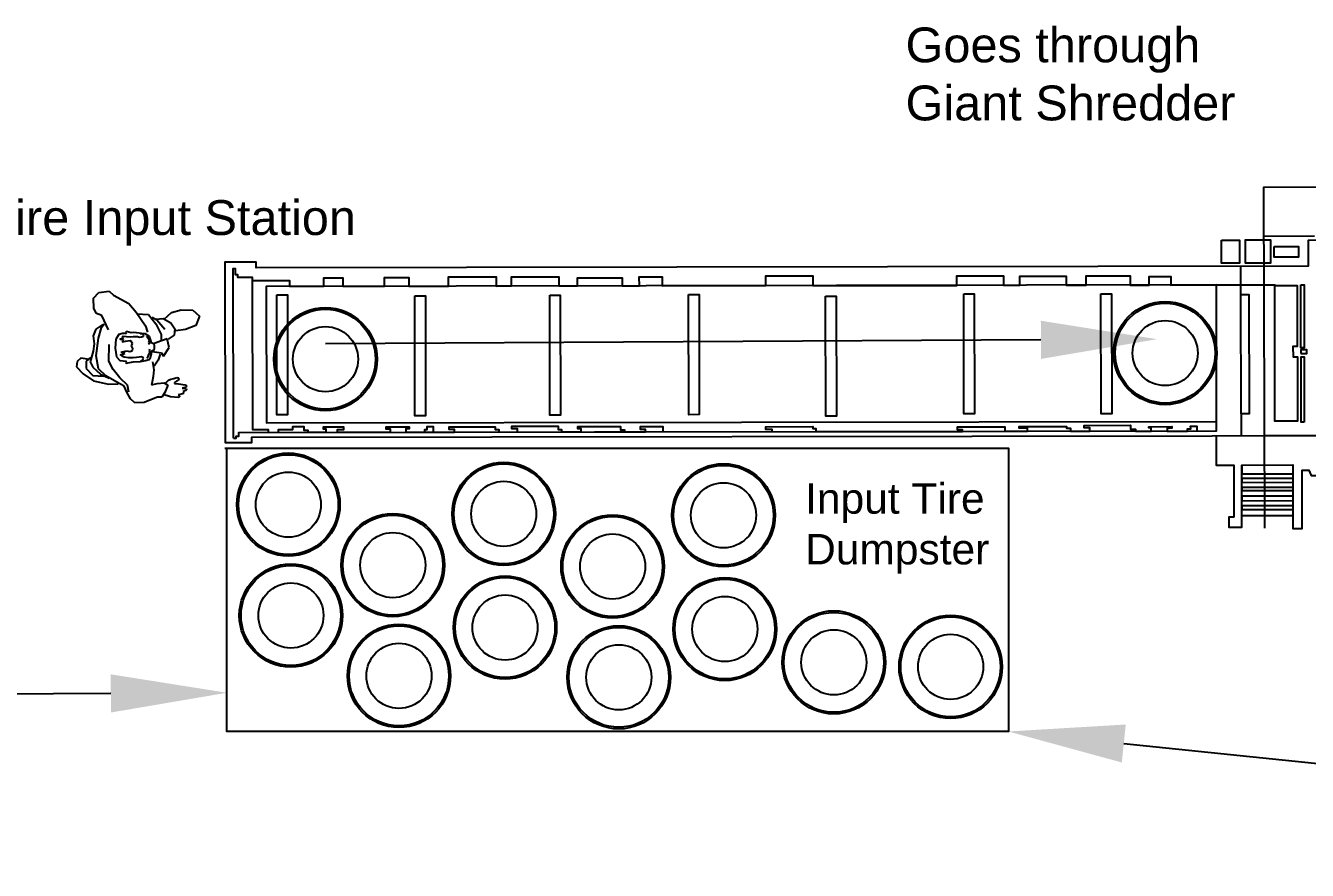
# Model space of a CAD drawing. Header units: millimetres. Extents: x 3191 to 879702, y -27549 to 222194.
# Drawn here: x 635021 to 646063, y -1016 to 6259 of the extents above; entities that cross this region are included whole.
import ezdxf
from ezdxf import colors
from ezdxf.entities.mleader import LeaderData, LeaderLine
from ezdxf.math import Vec2, Vec3

# ---------------------------------------------------------------- set-up
doc = ezdxf.new("R2010")
doc.units = ezdxf.units.MM
doc.header["$MEASUREMENT"] = 0
for name, color, linetype in [('Dumpsters', 210, 'Continuous'), ('Flow', 20, 'Continuous'), ('Giant', 31, 'Continuous'), ('Labels', 7, 'Continuous'), ('Worker-Walkway', 8, 'Continuous')]:
    doc.layers.add(name, color=color, linetype=linetype)
doc.styles.get("Standard").update_dxf_attribs({"font": 'arial.ttf'})

# ---------------------------------------------------------------- blocks, each defined once
blk = doc.blocks.new('R93')
at = {"color": 0, "linetype": 'ByBlock'}
for p, q in [((-386, 935), (-340, 986)), ((-383, 843), (-386, 935)), ((-340, 986), (-246, 996)), ((-246, 996), (-209, 962)), ((-209, 962), (-72, 889)), ((-359, 800), (-383, 843)), ((-313, 782), (-359, 800)), ((-72, 889), (-8, 810)), ((-8, 810), (75, 691)), ((-2, 797), (102, 791)), ((242, 749), (307, 807)), ((307, 807), (392, 831)), ((392, 831), (496, 828)), ((496, 828), (554, 776)), ((-304, 703), (-365, 660)), ((-316, 675), (-292, 709)), ((-252, 654), (-313, 782)), ((75, 691), (93, 633)), ((102, 791), (166, 709)), ((133, 767), (175, 743)), ((166, 749), (233, 755)), ((166, 709), (215, 614)), ((175, 743), (246, 660)), ((233, 755), (300, 715)), ((300, 715), (337, 663)), ((523, 694), (429, 657)), ((554, 776), (523, 694)), ((-365, 660), (-389, 602)), ((-389, 602), (-380, 529)), ((-362, 425), (-343, 581)), ((-343, 581), (-316, 675)), ((-187, 571), (-195, 493)), ((-161, 612), (-187, 571)), ((-128, 623), (-161, 612)), ((-151, 571), (-119, 582)), ((-117, 559), (-151, 571)), ((-133, 592), (-122, 599)), ((-119, 582), (-133, 592)), ((-93, 621), (-128, 623)), ((-122, 599), (-93, 594)), ((-93, 639), (-103, 631)), ((-103, 631), (-93, 621)), ((-53, 629), (-93, 639)), ((-93, 594), (-62, 593)), ((-62, 593), (-33, 595)), ((-29, 631), (-53, 629)), ((-33, 595), (4, 595)), ((18, 625), (-29, 631)), ((4, 595), (21, 589)), ((41, 621), (18, 625)), ((21, 589), (41, 591)), ((51, 616), (28, 619)), ((71, 618), (41, 621)), ((41, 591), (57, 599)), ((61, 607), (51, 616)), ((57, 599), (61, 607)), ((112, 596), (71, 618)), ((83, 598), (98, 580)), ((98, 580), (107, 560)), ((121, 570), (112, 596)), ((127, 552), (121, 570)), ((267, 575), (175, 541)), ((215, 614), (215, 566)), ((285, 499), (267, 575)), ((331, 608), (276, 572)), ((337, 663), (331, 608)), ((429, 657), (343, 645)), ((-389, 465), (-417, 371)), ((-380, 529), (-389, 465)), ((-249, 377), (-246, 523)), ((-195, 493), (-182, 416)), ((-142, 455), (-92, 468)), ((-133, 546), (-117, 559)), ((-104, 550), (-133, 546)), ((-61, 556), (-104, 550)), ((-92, 468), (-63, 463)), ((-63, 463), (-41, 472)), ((-46, 548), (-61, 556)), ((-49, 512), (-41, 533)), ((-37, 489), (-49, 512)), ((-41, 533), (-46, 548)), ((-41, 472), (-37, 489)), ((107, 560), (103, 543)), ((103, 543), (111, 528)), ((112, 482), (107, 471)), ((107, 471), (113, 455)), ((126, 465), (136, 470)), ((128, 440), (126, 465)), ((127, 540), (127, 552)), ((134, 537), (127, 540)), ((133, 462), (218, 450)), ((145, 529), (134, 537)), ((136, 470), (149, 477)), ((155, 518), (145, 529)), ((149, 477), (156, 486)), ((175, 541), (154, 532)), ((156, 503), (155, 518)), ((156, 486), (156, 503)), ((236, 422), (285, 499)), ((-530, 374), (-536, 325)), ((-499, 404), (-530, 374)), ((-438, 395), (-499, 404)), ((-414, 410), (-450, 377)), ((-450, 377), (-450, 310)), ((-417, 371), (-392, 322)), ((-343, 307), (-362, 425)), ((-212, 303), (-249, 377)), ((-182, 416), (-152, 383)), ((-152, 383), (-93, 375)), ((-148, 432), (-109, 444)), ((-129, 422), (-148, 432)), ((-109, 444), (-142, 455)), ((-115, 413), (-129, 422)), ((-76, 407), (-115, 413)), ((-93, 375), (-103, 366)), ((-103, 366), (-97, 358)), ((-97, 358), (-35, 371)), ((-34, 405), (-76, 407)), ((-35, 371), (32, 373)), ((-4, 408), (-34, 405)), ((20, 413), (-4, 408)), ((41, 415), (20, 413)), ((32, 373), (74, 381)), ((35, 379), (51, 389)), ((53, 409), (41, 415)), ((51, 389), (59, 400)), ((59, 400), (53, 409)), ((74, 381), (109, 391)), ((93, 409), (83, 404)), ((103, 436), (93, 409)), ((113, 455), (103, 436)), ((109, 391), (121, 410)), ((121, 410), (128, 440)), ((136, 371), (148, 300)), ((188, 386), (151, 331)), ((206, 438), (188, 386)), ((218, 450), (236, 422)), ((-536, 325), (-478, 264)), ((-478, 264), (-386, 203)), ((-450, 310), (-392, 249)), ((-392, 322), (-325, 261)), ((-392, 249), (-298, 242)), ((-276, 246), (-343, 307)), ((-325, 261), (-246, 227)), ((-179, 191), (-276, 246)), ((-151, 230), (-212, 303)), ((-84, 163), (-151, 230)), ((142, 239), (133, 194)), ((148, 300), (142, 239)), ((328, 223), (353, 233)), ((353, 233), (368, 229)), ((368, 229), (370, 214)), ((-386, 203), (-252, 172)), ((-252, 172), (-166, 175)), ((-115, 154), (-179, 191)), ((-90, 102), (-115, 154)), ((-72, 102), (-84, 163)), ((133, 194), (130, 166)), ((130, 166), (178, 178)), ((178, 178), (242, 185)), ((242, 185), (273, 163)), ((273, 163), (246, 99)), ((253, 182), (278, 209)), ((278, 209), (299, 217)), ((299, 217), (328, 223)), ((349, 199), (333, 188)), ((333, 188), (334, 177)), ((334, 177), (367, 175)), ((370, 214), (349, 199)), ((367, 175), (428, 167)), ((436, 147), (402, 138)), ((402, 138), (435, 133)), ((434, 115), (408, 107)), ((428, 167), (440, 157)), ((440, 121), (434, 115)), ((435, 133), (440, 121)), ((440, 157), (436, 147)), ((-57, 41), (-90, 102)), ((-20, 8), (-57, 41)), ((62, 11), (-20, 8)), ((130, 35), (62, 11)), ((181, 57), (130, 35)), ((221, 57), (181, 57)), ((246, 99), (221, 57)), ((298, 61), (232, 82)), ((365, 53), (298, 61)), ((407, 88), (364, 79)), ((364, 79), (377, 68)), ((377, 59), (365, 53)), ((377, 68), (377, 59)), ((413, 94), (407, 88)), ((408, 107), (413, 94))]:
    blk.add_line(p, q, dxfattribs=at)

msp = doc.modelspace()

# ---------------------------------------------------------------- linework, layer by layer
for points in [[(637276.45474, 2578.11698), (637276.45474, 2563.62531)], [(636990.97133, 2447.97665), (636982.98421, 2460.33217)], [(637647.19203, 2390.59734), (637636.03845, 2381.2736)], [(636886.68579, 2297.05703), (636873.63073, 2303.40605)], [(636840.70193, 2107.92671), (636855.20383, 2108.13694)], [(637714.26594, 2120.59033), (637728.76784, 2120.80056)], [(637671.61941, 1915.32286), (637658.56435, 1921.67189)], [(636978.45565, 1831.57342), (636967.30207, 1822.24969)], [(639527.11969, 1835.82238), (639514.06462, 1842.17141)], [(641420.61959, 1823.32249), (641407.56453, 1829.67152)], [(637276.45474, 1703.75265), (637276.45474, 1689.26098)], [(637458.53176, 1724.69333), (637450.54464, 1737.04885)], [(639314.03203, 1645.19285), (639306.04491, 1657.54837)], [(641207.53194, 1632.69297), (641199.54482, 1645.04848)], [(638571.61969, 1394.32238), (638558.56462, 1400.67141)], [(640465.11959, 1381.82249), (640452.06453, 1388.17152)], [(638358.53203, 1203.69285), (638350.54491, 1216.04837)], [(640252.03194, 1191.19297), (640244.04482, 1203.54848)], [(637693.6193, 960.32258), (637680.56424, 966.67161)], [(637480.53165, 769.69305), (637472.54453, 782.04857)], [(639538.11969, 856.32238), (639525.06462, 862.67141)], [(641431.61959, 843.82249), (641418.56453, 850.17152)], [(639325.03203, 665.69285), (639317.04491, 678.04837)], [(641218.53194, 653.19297), (641210.54482, 665.54848)], [(638624.61969, 440.32238), (638611.56462, 446.67141)], [(640518.11959, 427.82249), (640505.06453, 434.17152)], [(638411.53203, 249.69285), (638403.54491, 262.04837)]]:
    msp.add_lwpolyline(points)
for centre, radius in [((644837.45492, 3438.68847), 444.5), ((644837.45492, 3438.68847), 430.01076), ((637603.95474, 3386.18898), 444.5), ((637603.95474, 3386.18898), 430.01076), ((637603.95474, 3386.18898), 280.52184), ((644837.45492, 3438.68847), 280.52184), ((637284.45474, 2133.68898), 444.5), ((637284.45474, 2133.68898), 430.01076), ((639139.95501, 2054.1885), 444.5), ((639139.95501, 2054.1885), 430.01076), ((641033.45492, 2041.68861), 444.5), ((641033.45492, 2041.68861), 430.01076), ((637284.45474, 2133.68898), 280.52184), ((639139.95501, 2054.1885), 280.52184), ((641033.45492, 2041.68861), 280.52184), ((638184.45501, 1612.6885), 444.5), ((638184.45501, 1612.6885), 430.01076), ((640077.95492, 1600.18861), 444.5), ((640077.95492, 1600.18861), 430.01076), ((638184.45501, 1612.6885), 280.52184), ((640077.95492, 1600.18861), 280.52184), ((637306.45463, 1178.6887), 444.5), ((637306.45463, 1178.6887), 430.01076), ((637306.45463, 1178.6887), 280.52184), ((639150.95501, 1074.6885), 444.5), ((639150.95501, 1074.6885), 430.01076), ((641044.45492, 1062.18861), 444.5), ((641044.45492, 1062.18861), 430.01076), ((639150.95501, 1074.6885), 280.52184), ((641044.45492, 1062.18861), 280.52184), ((641983.95492, 775.18847), 444.5), ((641983.95492, 775.18847), 430.01076), ((642989.45492, 736.18847), 444.5), ((642989.45492, 736.18847), 430.01076), ((638237.45501, 658.6885), 444.5), ((638237.45501, 658.6885), 430.01076), ((640130.95492, 646.18861), 444.5), ((640130.95492, 646.18861), 430.01076), ((641983.95492, 775.18847), 280.52184), ((642989.45492, 736.18847), 280.52184), ((638237.45501, 658.6885), 280.52184), ((640130.95492, 646.18861), 280.52184)]:
    msp.add_circle(centre, radius)
at = {"layer": 'Dumpsters'}
msp.add_lwpolyline([(636736.74268, 2619.68994), (643486.74268, 2619.68994), (643486.74268, 179.68994), (636754.95474, 179.68994), (636754.95474, 2619.68994)], dxfattribs=at)
at = {"layer": 'Giant'}
for points in [[(648526.07538, 1930.95182), (648521.85014, 4869.04754), (645686.28542, 4864.96976), (645692.96387, 1930.45177)], [(646123.33738, 4444.653), (645687.24341, 4444.02586)], [(636736.90929, 4176.02808), (636739.07726, 2668.4841), (636969.64973, 2668.81568), (636969.58319, 2715.08284), (645242.74674, 2726.98036), (645700.58135, 2727.63876), (646207.74216, 2728.3681), (646211.03169, 440.93643), (648006.42606, 443.51836), (648003.06075, 2783.64876), (653669.16602, 2791.7971), (653667.29245, 4094.62168), (648153.08656, 4086.69178), (648152.61921, 4411.67466), (646068.35775, 4408.67731), (646068.67786, 4186.08752), (637007.35137, 4173.05656), (637007.27994, 4222.72867), (636737.78179, 4222.34111), (636736.90929, 4176.02808)], [(645525.03408, 4413.12579), (645745.08862, 4413.44225), (645745.37611, 4213.52982), (645529.68838, 4213.21964), (645529.40089, 4413.13207)], [(636811.21743, 2705.53043), (636809.11378, 4168.34282), (636825.87671, 4168.36693), (636825.95109, 4116.6474), (636847.19822, 4116.67796), (636847.23362, 4092.06445), (636973.8947, 4092.2466), (636975.78293, 2779.22944), (637111.20111, 2779.42418), (637111.23459, 2756.14595)], [(636973.8947, 4092.2466), (636973.93748, 4062.49229), (637294.85134, 4062.9538), (637294.92217, 4013.70453), (637591.13771, 4014.13051), (637591.03261, 4087.21438), (637753.6612, 4087.44825), (637753.76631, 4014.36438), (638112.12677, 4014.87974), (638112.02019, 4088.98731), (638322.28463, 4089.28969), (638322.3912, 4015.18211), (638663.82439, 4015.67312), (638663.71068, 4094.74346), (639073.86249, 4095.3333), (639073.9762, 4016.26296), (639205.5206, 4016.45213), (639205.40689, 4095.52247), (639615.55871, 4096.1123), (639615.67242, 4017.04196), (639776.21152, 4017.27283), (639776.11122, 4087.01852), (640160.39083, 4087.57115), (640160.49113, 4017.82546), (640307.90632, 4018.03745), (640307.79702, 4094.03667), (640505.61838, 4094.32115), (640505.72768, 4018.32194), (641396.53422, 4019.60299), (641396.41433, 4102.96846), (641801.87065, 4103.55154), (641801.99053, 4020.18607), (643041.93088, 4021.96921), (643041.81253, 4104.26646), (643445.20283, 4104.84657), (643445.32118, 4022.54932), (643586.72612, 4022.75268), (643586.61225, 4101.93429), (643985.82355, 4102.50839), (643985.93742, 4023.32678), (644156.00839, 4023.57135), (644155.89305, 4103.77667), (644537.42579, 4104.32535), (644537.54114, 4024.12003), (644699.74714, 4024.35329), (644699.63929, 4099.35105), (644887.8114, 4099.62166), (644887.91925, 4024.6239), (645295.55897, 4025.21012)], [(645490.70397, 3943.81647), (645490.35676, 4185.25585)], [(636811.21743, 2705.53043), (636836.00966, 2705.56609), (636835.98444, 2723.10266), (636858.96891, 2723.13571), (636858.92196, 2755.7831), (645281.12064, 2767.89494), (645279.31255, 4025.18676), (637093.18007, 4013.4144), (637094.87138, 2837.32936), (645281.00386, 2849.10171)], [(645279.31255, 4025.18676), (645781.59005, 4025.90908), (645781.59693, 4021.12435)], [(645781.59693, 4021.12435), (645974.27672, 4021.40144), (645975.03198, 3496.21684), (645938.99403, 3496.16501), (645939.12355, 3406.10093), (645977.93184, 3406.15674), (645978.72804, 2852.50859), (645781.89273, 2852.22553), (645781.59693, 4021.12435)], [(645492.18216, 2915.92433), (645492.45336, 2727.33946)], [(636858.92196, 2755.7831), (641451.80056, 2762.38805), (641451.77557, 2779.76884), (641398.01211, 2779.69152), (641397.97623, 2804.63885), (641802.14128, 2805.22007), (641802.16436, 2789.17456), (641827.12094, 2789.21045), (641827.15873, 2762.92785)], [(637111.23459, 2756.14595), (637198.96998, 2756.27212), (637198.93436, 2781.04141), (637323.83462, 2781.22103), (637323.79952, 2805.63424), (637416.653, 2805.76777), (637416.69791, 2774.54467), (637451.51503, 2774.59474), (637451.54086, 2756.63534)], [(637451.54086, 2756.63534), (637611.35215, 2756.86516), (637611.31311, 2784.01568), (637586.89652, 2783.98057), (637586.86947, 2802.78565), (637760.20381, 2803.03492), (637760.23892, 2778.6217), (637704.19814, 2778.54111), (637704.22912, 2756.99873)], [(637704.22912, 2756.99873), (638163.12021, 2757.65865), (638163.08411, 2782.76176), (638128.24351, 2782.71165), (638128.21474, 2802.71847), (638323.9466, 2802.99995), (638323.97249, 2784.99604), (638295.96384, 2784.95576), (638296.00282, 2757.84975)], [(638296.00282, 2757.84975), (638458.6549, 2758.08365), (638458.62341, 2779.98211), (638481.04441, 2780.01435), (638481.00815, 2805.22873), (638532.23605, 2805.3024), (638532.3038, 2758.18957)], [(638536.3654, 2758.19541), (638716.88385, 2758.45501), (638716.85239, 2780.33121), (638668.41832, 2780.26156), (638668.38667, 2802.27129), (639065.46152, 2802.84231), (639065.49202, 2781.63375), (639096.31797, 2781.67808), (639096.35058, 2759.00071)], [(639096.35058, 2759.00071), (639258.60354, 2759.23405), (639258.56405, 2786.69614), (639210.12998, 2786.62648), (639210.0989, 2808.23563), (639608.3711, 2808.80838), (639608.41137, 2780.81218), (639638.03996, 2780.85479), (639638.07027, 2759.77975)], [(639638.07027, 2759.77975), (639806.35694, 2760.02176), (639806.3186, 2786.68269), (639777.88736, 2786.6418), (639777.85801, 2807.0492), (640146.50162, 2807.57935), (640146.54364, 2778.35915), (640178.96606, 2778.40578), (640178.99172, 2760.55764)], [(640178.99172, 2760.55764), (640360.96578, 2760.81934), (640360.93547, 2781.89438), (640317.7134, 2781.83222), (640317.67945, 2805.44427), (640511.41572, 2805.72288), (640511.47999, 2761.03579)], [(641827.15873, 2762.92785), (643091.04612, 2764.74543), (643091.02596, 2778.76578), (643049.89339, 2778.70663), (643049.85793, 2803.36464), (643455.40816, 2803.94786), (643455.46378, 2765.26949), (643651.80606, 2765.55185), (643651.76967, 2790.85525), (643579.81115, 2790.75176), (643579.78753, 2807.17561), (643988.88286, 2807.76392), (643988.90354, 2793.38749), (644021.81898, 2793.43483), (644021.85831, 2766.08401), (644189.39371, 2766.32494), (644189.35438, 2793.67576), (644140.02816, 2793.60482), (644139.99565, 2816.21542), (644538.83131, 2816.78898), (644538.87861, 2783.89679), (644582.05372, 2783.95888), (644582.07827, 2766.88966), (644716.72169, 2767.08329), (644716.68236, 2794.4341), (644698.1821, 2794.4075), (644698.16731, 2804.68909), (644895.04957, 2804.97222), (644895.06884, 2791.575), (644856.00229, 2791.51882), (644856.03714, 2767.28363), (645030.78013, 2767.53493), (645030.75414, 2785.60561), (645057.495, 2785.64406), (645057.46249, 2808.25466), (645111.93027, 2808.33299), (645111.98878, 2767.65171)], [(645432.93753, 2025.52264), (645432.29678, 2471.08054), (645280.32697, 2470.862), (645279.95857, 2727.03387)], [(645432.93753, 2025.52264), (645387.22685, 2025.4569), (645387.35, 1939.82148), (645498.18725, 1939.98087), (645497.41865, 2474.44562), (645937.24601, 2475.07813), (645938.0327, 1928.03957), (646018.02052, 1928.1546), (646017.29787, 2430.66185), (646075.54553, 2430.74561), (646095.0506, 2385.08502), (646208.2356, 2385.24779)], [(645497.41865, 2474.44562), (645497.52682, 2399.22531), (645937.35419, 2399.85782), (645937.4133, 2358.75371), (645497.58593, 2358.1212), (645497.63355, 2325.00646), (645937.46092, 2325.63897), (645937.52499, 2281.08541), (645497.69762, 2280.4529), (645497.73539, 2254.19255), (645937.56275, 2254.82506), (645937.63172, 2206.86655), (645497.80436, 2206.23405), (645497.8602, 2167.39989), (645937.68757, 2168.0324), (645937.75161, 2123.50109), (645497.92424, 2122.86858), (645497.97023, 2090.88883), (645937.7976, 2091.52134), (645937.87479, 2037.84341), (645498.04743, 2037.2109)]]:
    msp.add_lwpolyline(points, dxfattribs=at)
for points in [[(645324.13969, 4411.07878), (645476.9547, 4411.29854), (645477.23966, 4213.14422), (645324.42465, 4212.92446)], [(645775.73665, 4357.62734), (645985.32024, 4357.92874), (645985.45459, 4264.50423), (645775.871, 4264.20283)], [(646006.66683, 4027.59029), (646034.39375, 4027.63016), (646035.17618, 3483.55146), (646007.44926, 3483.51158)], [(637184.77872, 3939.23811), (637275.91835, 3939.36917), (637277.40474, 2905.77987), (637186.26511, 2905.6488)], [(638373.40953, 3932.42396), (638464.54916, 3932.55502), (638466.03555, 2898.96572), (638374.89592, 2898.83466)], [(639535.94029, 3937.07789), (639627.07992, 3937.20896), (639628.56631, 2903.61965), (639537.42668, 2903.48859)], [(640731.45684, 3941.84602), (640822.59647, 3941.97709), (640824.08286, 2908.38778), (640732.94323, 2908.25672)], [(641912.79657, 3927.76639), (642003.9362, 3927.89746), (642005.42259, 2894.30816), (641914.28296, 2894.17709)], [(643102.39838, 3947.74815), (643193.53801, 3947.87921), (643195.0244, 2914.28991), (643103.88477, 2914.15885)], [(644284.84222, 3949.53762), (644375.98185, 3949.66869), (644377.46824, 2916.07939), (644286.32861, 2915.94832)], [(645490.70397, 3943.81647), (645559.49302, 3943.9154), (645560.97122, 2916.02325), (645492.18216, 2915.92433)], [(646007.51778, 3435.86464), (646056.91442, 3435.93568), (646056.8708, 3466.2686), (646007.47416, 3466.19756)], [(646036.09635, 2843.68927), (646009.21462, 2843.65061), (646008.40483, 3406.75693), (646035.28656, 3406.79559)]]:
    msp.add_lwpolyline(points, close=True, dxfattribs=at)

# ---------------------------------------------------------------- block references
at = {"layer": 'Worker-Walkway', "xscale": 0.971056729180354, "yscale": 0.971056729180354, "zscale": 0.971056729180354}
msp.add_blockref('R93', (635980.51137, 3003.56088), dxfattribs=at)

# ---------------------------------------------------------------- texts
at = {"char_height": 300, "attachment_point": 1}
for s, insert in [('Goes through\\PGiant Shredder', (642601.28631, 6242.81152)), ('Tire Input Station', (634675.45474, 4755.68898))]:
    msp.add_mtext(s, dxfattribs=dict(at, insert=insert))
at = {"layer": 'Labels', "insert": (641735.95474, 2317.68898), "char_height": 262.077851, "attachment_point": 1}
msp.add_mtext('Input Tire\\PDumpster', dxfattribs=at)

# ---------------------------------------------------------------- leaders
at = {"layer": 'Flow'}
ml = msp.add_multileader_mtext('Standard', dxfattribs=at)
ml.set_content('', color=256)
ml.set_leader_properties(linetype='ByLayer', lineweight=-1)
ml.build(insert=Vec2(0, 0))
ml.multileader.update_dxf_attribs({"dogleg_length": 0.36, "arrow_head_size": 1000})
ctx = ml.context
ctx.base_point, ctx.char_height, ctx.arrow_head_size, ctx.landing_gap_size, ctx.plane_origin = Vec3(637603.77494, 3518.73807), 0.18, 1000, 0.09, Vec3(647127.27941, 11513.03888)
ctx.text_align_type = 2
notes = []
notes.append((ctx, [(1, (1, 1, 0), (637604.31494, 3518.73807), (-1, 0), 0.36, [(0, [(644767.5188, 3558.38794)], 0, [])])]))
ctx.mtext.insert, ctx.mtext.alignment, ctx.mtext.flow_direction = Vec3(637603.86494, 3518.82807), 3, 5
ml = msp.add_multileader_mtext('Standard', dxfattribs=at)
ml.set_content('', color=256)
ml.set_leader_properties(linetype='ByLayer', lineweight=-1)
ml.build(insert=Vec2(0, 0))
ml.multileader.update_dxf_attribs({"dogleg_length": 0.36, "arrow_head_size": 1000})
ctx = ml.context
ctx.base_point, ctx.char_height, ctx.arrow_head_size, ctx.landing_gap_size, ctx.plane_origin = Vec3(629591.21087, 473.53859), 0.18, 1000, 0.09, Vec3(639114.71534, 8467.8394)
ctx.text_align_type = 2
notes.append((ctx, [(1, (1, 1, 0), (629591.75087, 473.53859), (-1, 0), 0.36, [(0, [(636754.95474, 513.18845)], 0, [])])]))
ctx.mtext.insert, ctx.mtext.alignment, ctx.mtext.flow_direction = Vec3(629591.30087, 473.62859), 3, 5
ml = msp.add_multileader_mtext('Standard', dxfattribs=at)
ml.set_content('', color=256)
ml.set_leader_properties(linetype='ByLayer', lineweight=-1)
ml.build(insert=Vec2(0, 0))
ml.multileader.update_dxf_attribs({"dogleg_length": 0.36, "arrow_head_size": 1000})
ctx = ml.context
ctx.base_point, ctx.char_height, ctx.arrow_head_size, ctx.landing_gap_size, ctx.plane_origin = Vec3(654993.97352, -1016.33166), 0.18, 1000, 0.09, Vec3(672772.66908, 7768.54187)
notes.append((ctx, [(0, (1, 1, 0), (654993.61352, -1016.33166), (1, 0), 0.36, [(0, [(643486.74268, 179.68994)], 0, [])])]))
ctx.mtext.insert, ctx.mtext.flow_direction = Vec3(654994.06352, -1016.24166), 5
for ctx, leaders in notes:
    for number, flags, end, landing, length, lines in leaders:
        leader = LeaderData()
        leader.index, (leader.has_last_leader_line, leader.has_dogleg_vector, leader.attachment_direction) = number, flags
        leader.last_leader_point, leader.dogleg_vector, leader.dogleg_length = Vec3(end), Vec3(landing), length
        for number, points, colour, breaks in lines:
            line = LeaderLine()
            line.index, line.vertices, line.color, line.breaks = number, Vec3.list(points), colors.encode_raw_color(colour), breaks
            leader.lines.append(line)
        ctx.leaders.append(leader)

doc.saveas('drawing.dxf')
